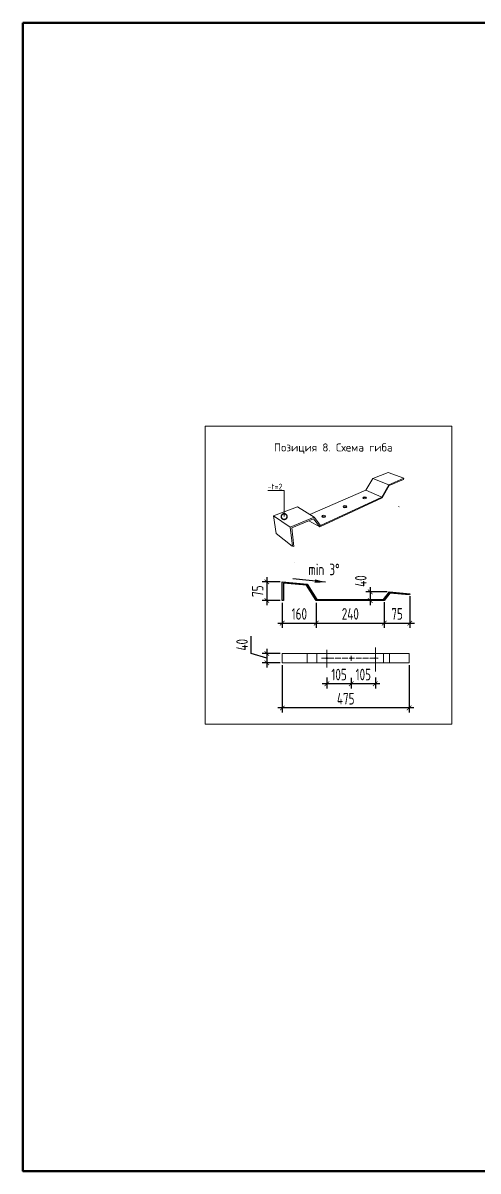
# Model space of a CAD drawing. Header units: millimetres. Extents: x -314343 to 682031, y 21428 to 98936.
# Drawn here: x 424232 to 426207, y 50307 to 55285 of the extents above; entities that cross this region are included whole.
import ezdxf
from ezdxf import colors
from ezdxf.entities.mleader import LeaderData, LeaderLine
from ezdxf.math import Vec2, Vec3

# ---------------------------------------------------------------- set-up
doc = ezdxf.new("R2010")
doc.units = ezdxf.units.MM
doc.header["$MEASUREMENT"] = 0
doc.header["$PDMODE"] = 3
doc.header["$PDSIZE"] = -4
doc.linetypes.add('ACAD_ISO04W100', pattern=[30, 24, -3, 0, -3])
doc.layers.get('0').update_dxf_attribs({"color": 250, "lineweight": 9})
doc.layers.get('Defpoints').update_dxf_attribs({"color": 6})
for name, color, linetype, lineweight in [('_0', 250, 'Continuous', 9), ('TN-МЕТАЛЛ КОНСТРУКЦИИ', 162, 'Continuous', 35), ('АР_Тонкие', 250, 'Continuous', 5)]:
    doc.layers.add(name, color=color, linetype=linetype, lineweight=lineweight)
doc.layers.add('PDF _0', color=7, linetype='Continuous')
doc.layers.add('TN-АННОТАЦИИ', color=7, linetype='Continuous', lineweight=20, true_color=0x000000)
doc.styles.add('ISOCPEUR', font='isocpeur.ttf', dxfattribs={"width": 0.7})
doc.styles.get("Standard").update_dxf_attribs({"font": 'isocpeur.ttf', "width": 0.7})
doc.styles.add('TN-Текст', font='isocpeur.ttf')
doc.styles.add('TN-Текст-Аннотативный', font='isocpeur.ttf')
doc.dimstyles.new('Маша 20', dxfattribs={"dimscale": 0, "dimtxt": 50, "dimasz": 40, "dimexe": 20, "dimexo": 10, "dimgap": 15, "dimtad": 1, "dimdec": 0, "dimdsep": 46, "dimtxsty": 'Standard', "dimblk": 'ARCHTICK', "dimcen": 2.5, "dimdle": 20, "dimadec": 0, "dimazin": 2, "dimtfac": 0.75, "dimtdec": 0, "dimtmove": 1, "dimatfit": 3, "dimldrblk": 'OBLIQUE', "dimfxl": 1, "dimtolj": 1, "dimarcsym": 0})

# ---------------------------------------------------------------- blocks, each defined once
blk = doc.blocks.new('_DotSmall')
at = {"color": 0, "linetype": 'ByBlock', "const_width": 0.5}
blk.add_lwpolyline([(-0.0625, 0, 1), (0.0625, 0, 1)], format="xyb", close=True, dxfattribs=at)
blk = doc.blocks.new('_ArchTick')
at = {"color": 0, "linetype": 'ByBlock', "const_width": 0.15}
blk.add_lwpolyline([(-0.5, -0.5), (0.5, 0.5)], dxfattribs=at)
blk = doc.blocks.new('*D411')
at = {"layer": '_0', "color": 0, "lineweight": -2, "ltscale": 500, "transparency": 16777216}
for p, q in [((425223.1, 52551.3), (425223.1, 52626.8)), ((425290.6, 52571.2), (425290.6, 52490.8)), ((425290.6, 52531), (425223.1, 52551.3)), ((425347.7, 52551.2), (425270.6, 52551.2)), ((425347.7, 52510.8), (425270.6, 52510.8))]:
    blk.add_line(p, q, dxfattribs=at)
at = {"layer": 'Defpoints', "color": 0, "ltscale": 500, "transparency": 16777216}
for p in [(425357.7, 52551.2), (425290.6, 52510.8), (425357.7, 52510.8)]:
    blk.add_point(p, dxfattribs=at)
at = {"layer": '_0', "color": 0, "lineweight": -2, "ltscale": 500, "transparency": 16777216, "xscale": 20, "yscale": 20, "zscale": 20}
for p, rotation in [((425290.6, 52551.2), 90), ((425290.6, 52510.8), 270)]:
    blk.add_blockref('_ArchTick', p, dxfattribs=dict(at, rotation=rotation))
at = {"layer": '_0', "color": 0, "ltscale": 500, "transparency": 16777216, "insert": (425183.1, 52589), "char_height": 50, "attachment_point": 5, "rotation": 90}
blk.add_mtext('\\A1;40', dxfattribs=at)
blk = doc.blocks.new('_Oblique')
at = {"color": 0, "linetype": 'ByBlock', "lineweight": -2}
blk.add_line((-0.5, -0.5), (0.5, 0.5), dxfattribs=at)
blk = doc.blocks.new('*D412')
at = {"layer": '_0', "color": 0, "lineweight": -2, "ltscale": 500, "transparency": 16777216}
for p, q in [((425357.7, 52500.8), (425357.7, 52294.8)), ((425908.1, 52500.8), (425908.1, 52294.8)), ((425928.1, 52314.8), (425337.7, 52314.8))]:
    blk.add_line(p, q, dxfattribs=at)
at = {"layer": 'Defpoints', "color": 0, "ltscale": 500, "transparency": 16777216}
for p in [(425357.7, 52510.8), (425908.1, 52510.8), (425357.7, 52314.8)]:
    blk.add_point(p, dxfattribs=at)
at = {"layer": '_0', "color": 0, "lineweight": -2, "ltscale": 500, "transparency": 16777216, "xscale": 20, "yscale": 20, "zscale": 20, "rotation": 180}
blk.add_blockref('_ArchTick', (425357.7, 52314.8), dxfattribs=at)
at = {"layer": '_0', "color": 0, "lineweight": -2, "ltscale": 500, "transparency": 16777216, "xscale": 20, "yscale": 20, "zscale": 20}
blk.add_blockref('_ArchTick', (425908.1, 52314.8), dxfattribs=at)
at = {"layer": '_0', "color": 0, "ltscale": 500, "transparency": 16777216, "insert": (425632.9, 52354.8), "char_height": 50, "attachment_point": 5}
blk.add_mtext('\\A1;475', dxfattribs=at)
blk = doc.blocks.new('*D413')
at = {"layer": '_0', "color": 0, "lineweight": -2, "ltscale": 500, "transparency": 16777216}
for p, q in [((425290.6, 52881.9), (425290.6, 52760.8)), ((425347.7, 52861.9), (425270.6, 52861.9)), ((425347.7, 52780.8), (425270.6, 52780.8))]:
    blk.add_line(p, q, dxfattribs=at)
at = {"layer": 'Defpoints', "color": 0, "ltscale": 500, "transparency": 16777216}
for p in [(425357.7, 52861.9), (425290.6, 52780.8), (425357.7, 52780.8)]:
    blk.add_point(p, dxfattribs=at)
at = {"layer": '_0', "color": 0, "lineweight": -2, "ltscale": 500, "transparency": 16777216, "xscale": 20, "yscale": 20, "zscale": 20}
for p, rotation in [((425290.6, 52861.9), 90), ((425290.6, 52780.8), 270)]:
    blk.add_blockref('_ArchTick', p, dxfattribs=dict(at, rotation=rotation))
at = {"layer": '_0', "color": 0, "ltscale": 500, "transparency": 16777216, "insert": (425250.6, 52821.4), "char_height": 50, "attachment_point": 5, "rotation": 90}
blk.add_mtext('\\A1;75 ', dxfattribs=at)
blk = doc.blocks.new('*D414')
at = {"layer": '_0', "color": 0, "lineweight": -2, "ltscale": 500, "transparency": 16777216}
for p, q in [((425357.7, 52770.8), (425357.7, 52662.8)), ((425505.3, 52770.8), (425505.3, 52662.8)), ((425337.7, 52682.8), (425525.3, 52682.8))]:
    blk.add_line(p, q, dxfattribs=at)
at = {"layer": 'Defpoints', "color": 0, "ltscale": 500, "transparency": 16777216}
for p in [(425357.7, 52780.8), (425505.3, 52780.8), (425505.3, 52682.8)]:
    blk.add_point(p, dxfattribs=at)
at = {"layer": '_0', "color": 0, "lineweight": -2, "ltscale": 500, "transparency": 16777216, "xscale": 20, "yscale": 20, "zscale": 20, "rotation": 180}
blk.add_blockref('_ArchTick', (425357.7, 52682.8), dxfattribs=at)
at = {"layer": '_0', "color": 0, "lineweight": -2, "ltscale": 500, "transparency": 16777216, "xscale": 20, "yscale": 20, "zscale": 20}
blk.add_blockref('_ArchTick', (425505.3, 52682.8), dxfattribs=at)
at = {"layer": '_0', "color": 0, "ltscale": 500, "transparency": 16777216, "insert": (425431.5, 52722.8), "char_height": 50, "attachment_point": 5}
blk.add_mtext('\\A1;160 ', dxfattribs=at)
blk = doc.blocks.new('*D415')
at = {"layer": '_0', "color": 0, "lineweight": -2, "ltscale": 500, "transparency": 16777216}
for p, q in [((425485.3, 52682.8), (425820.4, 52682.8)), ((425505.3, 52693.3), (425505.3, 52662.8)), ((425800.4, 52689), (425800.4, 52662.8))]:
    blk.add_line(p, q, dxfattribs=at)
at = {"layer": 'Defpoints', "color": 0, "ltscale": 500, "transparency": 16777216}
for p in [(425505.3, 52703.3), (425800.4, 52699), (425800.4, 52682.8)]:
    blk.add_point(p, dxfattribs=at)
at = {"layer": '_0', "color": 0, "lineweight": -2, "ltscale": 500, "transparency": 16777216, "xscale": 20, "yscale": 20, "zscale": 20, "rotation": 180}
blk.add_blockref('_ArchTick', (425505.3, 52682.8), dxfattribs=at)
at = {"layer": '_0', "color": 0, "lineweight": -2, "ltscale": 500, "transparency": 16777216, "xscale": 20, "yscale": 20, "zscale": 20}
blk.add_blockref('_ArchTick', (425800.4, 52682.8), dxfattribs=at)
at = {"layer": '_0', "color": 0, "ltscale": 500, "transparency": 16777216, "insert": (425652.9, 52722.8), "char_height": 50, "attachment_point": 5}
blk.add_mtext('\\A1;240 ', dxfattribs=at)
blk = doc.blocks.new('*D417')
at = {"layer": '_0', "color": 0, "lineweight": -2, "ltscale": 500, "transparency": 16777216}
for p, q in [((425800.4, 52773.9), (425800.4, 52662.8)), ((425911.1, 52800.2), (425911.1, 52662.8)), ((425780.4, 52682.8), (425931.1, 52682.8))]:
    blk.add_line(p, q, dxfattribs=at)
at = {"layer": 'Defpoints', "color": 0, "ltscale": 500, "transparency": 16777216}
for p in [(425800.4, 52783.9), (425911.1, 52810.2), (425911.1, 52682.8)]:
    blk.add_point(p, dxfattribs=at)
at = {"layer": '_0', "color": 0, "lineweight": -2, "ltscale": 500, "transparency": 16777216, "xscale": 20, "yscale": 20, "zscale": 20, "rotation": 180}
blk.add_blockref('_ArchTick', (425800.4, 52682.8), dxfattribs=at)
at = {"layer": '_0', "color": 0, "lineweight": -2, "ltscale": 500, "transparency": 16777216, "xscale": 20, "yscale": 20, "zscale": 20}
blk.add_blockref('_ArchTick', (425911.1, 52682.8), dxfattribs=at)
at = {"layer": '_0', "color": 0, "ltscale": 500, "transparency": 16777216, "insert": (425855.8, 52722.8), "char_height": 50, "attachment_point": 5}
blk.add_mtext('\\A1;75 ', dxfattribs=at)
blk = doc.blocks.new('*D420')
at = {"layer": '_0', "color": 0, "lineweight": -2, "ltscale": 500, "transparency": 16777216}
for p, q in [((425781.6, 52419.9), (425636.5, 52419.9)), ((425656.5, 52446.2), (425656.5, 52399.9)), ((425761.6, 52446.9), (425761.6, 52399.9))]:
    blk.add_line(p, q, dxfattribs=at)
at = {"layer": 'Defpoints', "color": 0, "ltscale": 500, "transparency": 16777216}
for p in [(425656.5, 52456.2), (425656.5, 52419.9), (425761.6, 52456.9)]:
    blk.add_point(p, dxfattribs=at)
at = {"layer": '_0', "color": 0, "lineweight": -2, "ltscale": 500, "transparency": 16777216, "xscale": 20, "yscale": 20, "zscale": 20, "rotation": 180}
blk.add_blockref('_ArchTick', (425656.5, 52419.9), dxfattribs=at)
at = {"layer": '_0', "color": 0, "lineweight": -2, "ltscale": 500, "transparency": 16777216, "xscale": 20, "yscale": 20, "zscale": 20}
blk.add_blockref('_ArchTick', (425761.6, 52419.9), dxfattribs=at)
at = {"layer": '_0', "color": 0, "ltscale": 500, "transparency": 16777216, "insert": (425709.1, 52459.9), "char_height": 50, "attachment_point": 5}
blk.add_mtext('\\A1;105', dxfattribs=at)
blk = doc.blocks.new('*D423')
at = {"layer": '_0', "color": 0, "lineweight": -2, "ltscale": 500, "transparency": 16777216}
for p, q in [((425676.5, 52419.9), (425531.3, 52419.9)), ((425551.3, 52446.9), (425551.3, 52399.9)), ((425656.5, 52446.2), (425656.5, 52399.9))]:
    blk.add_line(p, q, dxfattribs=at)
at = {"layer": 'Defpoints', "color": 0, "ltscale": 500, "transparency": 16777216}
for p in [(425551.3, 52456.9), (425551.3, 52419.9), (425656.5, 52456.2)]:
    blk.add_point(p, dxfattribs=at)
at = {"layer": '_0', "color": 0, "lineweight": -2, "ltscale": 500, "transparency": 16777216, "xscale": 20, "yscale": 20, "zscale": 20, "rotation": 180}
blk.add_blockref('_ArchTick', (425551.3, 52419.9), dxfattribs=at)
at = {"layer": '_0', "color": 0, "lineweight": -2, "ltscale": 500, "transparency": 16777216, "xscale": 20, "yscale": 20, "zscale": 20}
blk.add_blockref('_ArchTick', (425656.5, 52419.9), dxfattribs=at)
at = {"layer": '_0', "color": 0, "ltscale": 500, "transparency": 16777216, "insert": (425603.9, 52459.9), "char_height": 50, "attachment_point": 5}
blk.add_mtext('\\A1;105', dxfattribs=at)
blk = doc.blocks.new('*D424')
at = {"layer": '_0', "color": 0, "lineweight": -2, "ltscale": 500, "transparency": 16777216}
for p, q in [((425813.6, 52818.2), (425719.7, 52818.2)), ((425739.7, 52838.2), (425739.7, 52760.8)), ((425796.9, 52780.8), (425719.7, 52780.8))]:
    blk.add_line(p, q, dxfattribs=at)
at = {"layer": 'Defpoints', "color": 0, "ltscale": 500, "transparency": 16777216}
for p in [(425823.6, 52818.2), (425739.7, 52780.8), (425806.9, 52780.8)]:
    blk.add_point(p, dxfattribs=at)
at = {"layer": '_0', "color": 0, "lineweight": -2, "ltscale": 500, "transparency": 16777216, "xscale": 20, "yscale": 20, "zscale": 20}
for p, rotation in [((425739.7, 52818.2), 90), ((425739.7, 52780.8), 270)]:
    blk.add_blockref('_ArchTick', p, dxfattribs=dict(at, rotation=rotation))
at = {"layer": '_0', "color": 0, "ltscale": 500, "transparency": 16777216, "insert": (425698.5, 52865), "char_height": 50, "attachment_point": 5, "rotation": 90}
blk.add_mtext('\\A1;40 ', dxfattribs=at)

msp = doc.modelspace()

# ---------------------------------------------------------------- linework, layer by layer
at = {"layer": '_0', "color": 7, "lineweight": 30, "ltscale": 500}
for p, q in [((425357.7, 52780.8), (425357.7, 52861.9)), ((425357.7, 52861.9), (425466, 52851.8)), ((425463.4, 52846.9), (425362.7, 52856.4)), ((425362.7, 52856), (425362.7, 52780.8)), ((425505.3, 52780.8), (425463.4, 52846.9)), ((425466, 52851.8), (425508, 52785.8)), ((425796.9, 52785.8), (425823.6, 52818.2)), ((425823.6, 52818.2), (425911.1, 52810.2)), ((425362.7, 52780.8), (425357.7, 52780.8)), ((425799.3, 52780.8), (425505.3, 52780.8)), ((425508, 52785.8), (425796.9, 52785.8)), ((425825.1, 52812.6), (425799.3, 52780.8)), ((425910.4, 52804.7), (425825.1, 52812.6)), ((425911.1, 52810.2), (425910.4, 52804.7))]:
    msp.add_line(p, q, dxfattribs=at)
at = {"layer": '_0', "color": 5, "ltscale": 500}
for p, q in [((425357.7, 52861.9), (425357.7, 52780.8)), ((425823.6, 52818.2), (425823.6, 52810.8)), ((425508, 52785.8), (425508, 52780.8)), ((425796.9, 52785.8), (425796.9, 52780.8)), ((425551.3, 52490.6), (425551.3, 52567.2)), ((425761.6, 52473.2), (425761.6, 52577.5)), ((425357.7, 52551.2), (425357.7, 52510.8)), ((425466, 52551.2), (425466, 52510.8)), ((425508, 52551.2), (425508, 52510.8)), ((425796.9, 52551.2), (425796.9, 52510.8)), ((425823.6, 52551.2), (425823.6, 52510.8))]:
    msp.add_line(p, q, dxfattribs=at)
at = {"layer": '_0', "color": 5, "linetype": 'ACAD_ISO04W100'}
for p, q in [((425527.2, 52531), (425774.2, 52531)), ((425551.3, 52540.7), (425551.3, 52519.1)), ((425656.5, 52540.7), (425656.5, 52519.1)), ((425761.6, 52540.7), (425761.6, 52519.1))]:
    msp.add_line(p, q, dxfattribs=at)
at = {"layer": '_0', "color": 1, "lineweight": 50, "ltscale": 500}
msp.add_lwpolyline([(424231.8, 55284.9), (443108.6, 55284.9), (443108.6, 50307.2), (424231.8, 50307.2)], close=True, dxfattribs=at)
at = {"layer": '_0', "color": 5, "ltscale": 500}
for points in [[(425023.5, 53537), (426093.4, 53537), (426093.4, 52244.2), (425023.5, 52244.2)], [(425357.7, 52551.2), (425908.1, 52551.2), (425908.1, 52510.8), (425357.7, 52510.8)]]:
    msp.add_lwpolyline(points, close=True, dxfattribs=at)
at = {"layer": '_0', "color": 7, "ltscale": 500}
msp.add_lwpolyline([(425499.1, 52864.8, 15, 0, 0), (425545.4, 52860.4, 0, 0, 0)], format="xyseb", dxfattribs=at)
at = {"layer": '_0', "color": 5, "ltscale": 500}
for centre in [(425551.3, 52531), (425656.5, 52531), (425761.6, 52531)]:
    msp.add_circle(centre, 2.8, dxfattribs=at)
at = {"layer": 'TN-МЕТАЛЛ КОНСТРУКЦИИ', "lineweight": 20}
for p, q in [((425820.3, 53282.7), (425750.2, 53310.5)), ((425423.3, 53187.2), (425495.3, 53142.8)), ((425520.5, 53100.3), (425493.7, 53135.3)), ((425522.8, 53106.4), (425495.9, 53142))]:
    msp.add_line(p, q, dxfattribs=at)
for points in [[(425885.4, 53310.7), (425816.6, 53335.7), (425750.2, 53310.5), (425720.1, 53259.4), (425477, 53154.1)], [(425331.6, 53071), (425319.7, 53148), (425423.3, 53187.2), (425495.4, 53142.7), (425522.8, 53106.4), (425789.3, 53228.6), (425820.3, 53282.7), (425885.4, 53310.7), (425884.5, 53305.5)], [(425884.5, 53305.5), (425884.5, 53305.5), (425822, 53279.4), (425790.8, 53226.2), (425520.5, 53100.3), (425493.7, 53135.3), (425399, 53095.3), (425407.9, 53015.4)], [(425720.1, 53259.4), (425789.3, 53228.6)], [(425864.8, 53186.9), (425862.4, 53187.9)], [(425392.2, 53098.1), (425319.7, 53148)], [(425401.5, 53016.2), (425392.2, 53098.1), (425495.3, 53142.8)], [(425472.2, 53126.2), (425520.5, 53100.3)], [(425401.2, 53016.6), (425331.6, 53071)], [(425407.9, 53015.4), (425401.5, 53016.2)], [(425409.9, 52945.8), (425409.5, 52946.1)]]:
    msp.add_lwpolyline(points, dxfattribs=at)
for centre in [(425715.7, 53226.1), (425629.6, 53187.3), (425537.7, 53145.7)]:
    msp.add_ellipse(centre, major_axis=(-8.05, 0), ratio=0.585566, dxfattribs=at)
for centre in [(425715.7, 53222), (425630.2, 53182.8), (425537.7, 53141.6)]:
    msp.add_ellipse(centre, major_axis=(-8.05, 0), ratio=0.585566, start_param=3.594745, end_param=5.830033, dxfattribs=at)
at = {"layer": 'АР_Тонкие', "linetype": 'ByBlock', "lineweight": -2}
msp.add_lwpolyline([(425545.4, 52860.4), (425402.8, 52874.1)], dxfattribs=at)

# ---------------------------------------------------------------- texts
at = {"layer": 'PDF _0', "color": 7, "lineweight": 0, "insert": (425606.8, 52890.5), "char_height": 50, "attachment_point": 9, "style": 'ISOCPEUR'}
msp.add_mtext('min 3%%D', dxfattribs=at)
at = {"layer": 'TN-АННОТАЦИИ', "color": 0, "insert": (425321.4, 53461.8), "char_height": 35, "attachment_point": 1, "style": 'TN-Текст-Аннотативный'}
msp.add_mtext_dynamic_manual_height_columns('{\\fISOCPEUR|b1|i0|c204|p34;Позиция 8. Схема гиба}', width=500.901, gutter_width=20358.2, heights=[0], dxfattribs=at)

# ---------------------------------------------------------------- dimensions: what is measured, and where the dimension line sits
at = {"layer": '_0', "color": 5, "ltscale": 500}
dim = msp.add_linear_dim(base=(425290.6, 52780.8), p1=(425357.7, 52861.9), p2=(425357.7, 52780.8), angle=90, text='75 ', dimstyle='Маша 20', override={"dimscale": 1, "dimasz": 20}, dxfattribs=at)
dim.commit()
dim.dimension.update_dxf_attribs({"geometry": '*D413', "text_midpoint": (425250.6, 52821.4)})
dim = msp.add_linear_dim(base=(425739.7, 52780.8), p1=(425823.6, 52818.2), p2=(425806.9, 52780.8), angle=90, text='40 ', dimstyle='Маша 20', override={"dimscale": 1, "dimasz": 20}, dxfattribs=at)
dim.commit()
dim.dimension.update_dxf_attribs({"geometry": '*D424', "text_midpoint": (425738.5, 52865), "dimtype": 160})
for base, p1, p2, text, picture, middle in [((425505.3, 52682.8), (425357.7, 52780.8), (425505.3, 52780.8), '160 ', '*D414', (425431.5, 52722.8)), ((425911.1, 52682.8), (425800.4, 52783.9), (425911.1, 52810.2), '75 ', '*D417', (425855.8, 52722.8)), ((425800.4, 52682.8), (425505.3, 52703.3), (425800.4, 52699), '240 ', '*D415', (425652.9, 52722.8)), ((425357.7, 52314.8), (425908.1, 52510.8), (425357.7, 52510.8), '475', '*D412', (425632.9, 52354.8))]:
    dim = msp.add_linear_dim(base=base, p1=p1, p2=p2, text=text, dimstyle='Маша 20', override={"dimscale": 1, "dimasz": 20}, dxfattribs=at)
    dim.commit()
    dim.dimension.update_dxf_attribs({"geometry": picture, "text_midpoint": middle})
dim = msp.add_linear_dim(base=(425290.6, 52510.8), p1=(425357.7, 52551.2), p2=(425357.7, 52510.8), angle=90, dimstyle='Маша 20', override={"dimscale": 1, "dimasz": 20}, dxfattribs=at)
dim.commit()
dim.dimension.update_dxf_attribs({"geometry": '*D411', "text_midpoint": (425183.1, 52566.3)})
for base, p1, p2, picture, middle in [((425551.3, 52419.9), (425656.5, 52456.2), (425551.3, 52456.9), '*D423', (425603.9, 52459.9)), ((425656.5, 52419.9), (425761.6, 52456.9), (425656.5, 52456.2), '*D420', (425709.1, 52459.9))]:
    dim = msp.add_linear_dim(base=base, p1=p1, p2=p2, dimstyle='Маша 20', override={"dimscale": 1, "dimasz": 20}, dxfattribs=at)
    dim.commit()
    dim.dimension.update_dxf_attribs({"geometry": picture, "text_midpoint": middle})

# ---------------------------------------------------------------- leaders
at = {"layer": 'TN-АННОТАЦИИ'}
ml = msp.add_multileader_mtext('Standard', dxfattribs=at)
ml.set_content('-t=2', color=256, style='TN-Текст')
ml.set_leader_properties(color=256, linetype='ByLayer', lineweight=-1)
ml.set_arrow_properties(name='DOTSMALL')
ml.build(insert=Vec2(0, 0))
ml.multileader.update_dxf_attribs({"text_left_attachment_type": 6, "text_right_attachment_type": 6, "dogleg_length": 100, "arrow_head_size": 50, "scale": 10})
ctx = ml.context
ctx.base_point, ctx.scale, ctx.char_height, ctx.arrow_head_size, ctx.landing_gap_size, ctx.plane_origin = Vec3(425295.1, 53257.1), 10, 25, 50, 0, Vec3(427468.3, 52277.3)
ctx.left_attachment, ctx.right_attachment, ctx.text_align_type = 6, 6, 1
notes = []
notes.append((ctx, [(1, (1, 1, 0), (425365.8, 53257.1), (-1, 0), 8.18, [(1, [(425365.8, 53144.6)], 0, [])])]))
ctx.mtext.insert, ctx.mtext.alignment, ctx.mtext.line_spacing_style, ctx.mtext.flow_direction = Vec3(425326.4, 53287.1), 2, 2, 5
for ctx, leaders in notes:
    for number, flags, end, landing, length, lines in leaders:
        leader = LeaderData()
        leader.index, (leader.has_last_leader_line, leader.has_dogleg_vector, leader.attachment_direction) = number, flags
        leader.last_leader_point, leader.dogleg_vector, leader.dogleg_length = Vec3(end), Vec3(landing), length
        for number, points, colour, breaks in lines:
            line = LeaderLine()
            line.index, line.vertices, line.color, line.breaks = number, Vec3.list(points), colors.encode_raw_color(colour), breaks
            leader.lines.append(line)
        ctx.leaders.append(leader)

doc.saveas('drawing.dxf')
